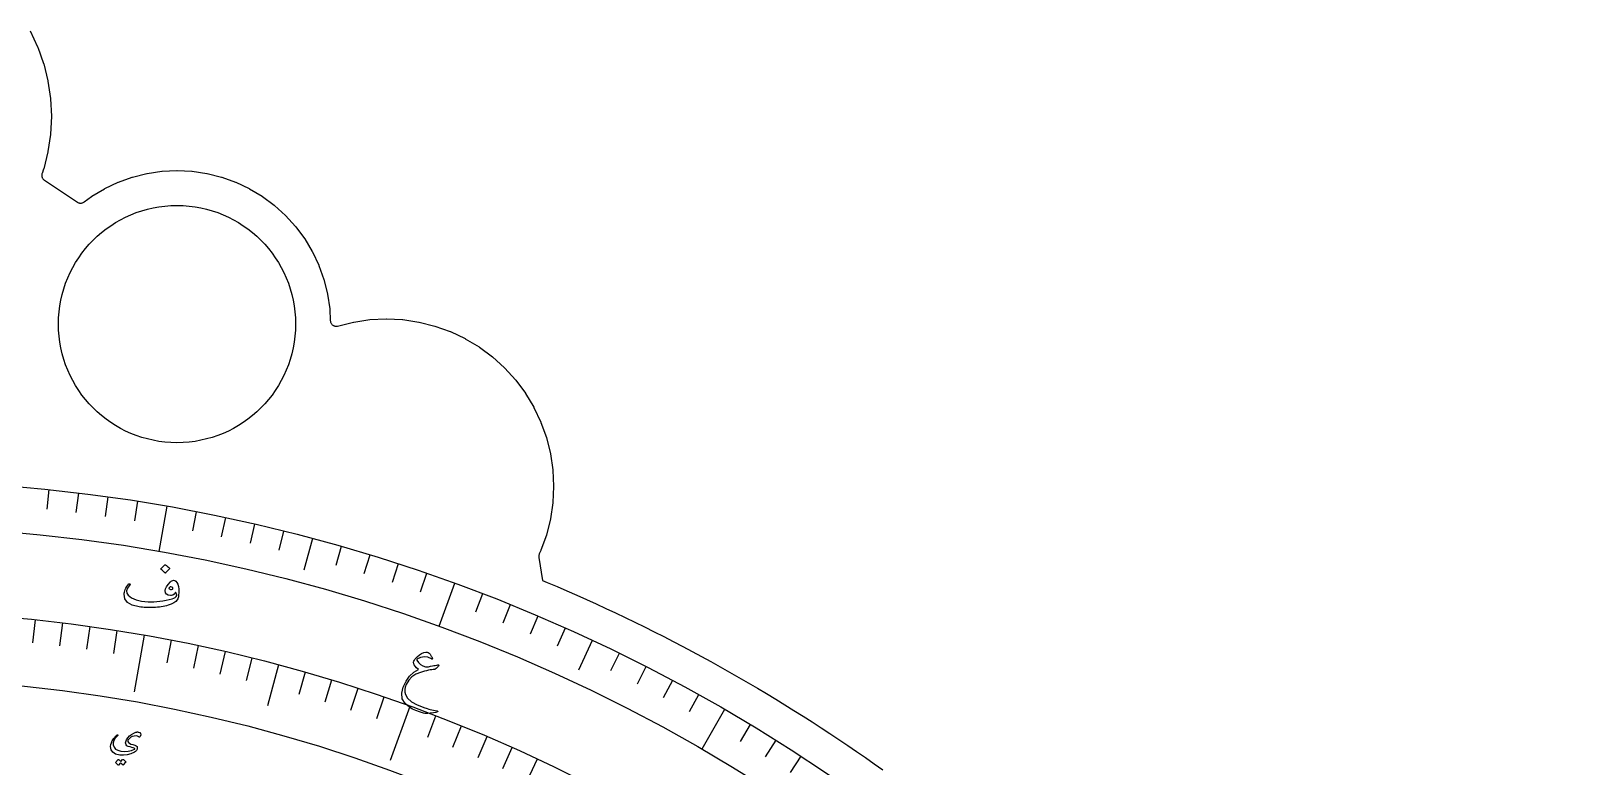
# Model space of a CAD drawing. Header units: millimetres. Extents: x -88 to 88, y -88 to 114.
# Drawn here: x 8.1 to 86.2, y 71.8 to 108.9 of the extents above; entities that cross this region are included whole.
import ezdxf

# ---------------------------------------------------------------- set-up
doc = ezdxf.new("R2010")
doc.units = ezdxf.units.MM
for name, color, linetype in [('CUT_INNER', 6, 'Continuous'), ('CUT_OUTER', 1, 'Continuous'), ('ENGRAVE', 7, 'Continuous'), ('ENGRAVE_FINE', 8, 'Continuous'), ('TEXT', 5, 'Continuous')]:
    doc.layers.add(name, color=color, linetype=linetype)

msp = doc.modelspace()

# ---------------------------------------------------------------- linework, layer by layer
at = {"layer": 'CUT_INNER'}
msp.add_circle((15.488, 94.1173), 5.984, dxfattribs=at)
at = {"layer": 'CUT_OUTER'}
msp.add_lwpolyline([(8.0745, 108.8969), (8.4522, 108.0983), (8.4578, 108.0847), (8.7554, 107.253), (8.7597, 107.2389), (8.9744, 106.3819), (8.9772, 106.3675), (9.1069, 105.4937), (9.1083, 105.479), (9.1516, 104.5967), (9.1516, 104.582), (9.1083, 103.6996), (9.1069, 103.685), (8.9772, 102.8112), (8.9744, 102.7967), (8.7597, 101.9398), (8.7554, 101.9257), (8.6809, 101.7173), (8.6726, 101.6901), (8.6669, 101.6622), (8.6639, 101.6338), (8.6635, 101.6053), (8.6659, 101.5769), (8.671, 101.5489), (8.6787, 101.5215), (8.689, 101.4949), (8.7017, 101.4694), (8.7169, 101.4453), (8.7342, 101.4226), (8.7536, 101.4018), (8.7749, 101.3828), (8.7979, 101.366), (10.4623, 100.2657), (10.4886, 100.2502), (10.5163, 100.2374), (10.5452, 100.2275), (10.575, 100.2206), (10.6053, 100.2168), (10.6358, 100.216), (10.6663, 100.2184), (10.6963, 100.2239), (10.7257, 100.2324), (10.754, 100.2438), (10.781, 100.258), (10.8064, 100.275), (11.1797, 100.5518), (11.192, 100.56), (11.8312, 100.9431), (11.8442, 100.9501), (12.5178, 101.2687), (12.5314, 101.2743), (13.2331, 101.5254), (13.2472, 101.5297), (13.9701, 101.7107), (13.9845, 101.7136), (14.7217, 101.823), (14.7363, 101.8244), (15.4806, 101.861), (15.4954, 101.861), (16.2397, 101.8244), (16.2543, 101.823), (16.9915, 101.7136), (17.0059, 101.7107), (17.7288, 101.5297), (17.7429, 101.5254), (18.4446, 101.2743), (18.4582, 101.2687), (19.1318, 100.9501), (19.1448, 100.9431), (19.784, 100.56), (19.7963, 100.5518), (20.3948, 100.1079), (20.4062, 100.0986), (20.9584, 99.5981), (20.9688, 99.5877), (21.4692, 99.0355), (21.4786, 99.0242), (21.9225, 98.4256), (21.9307, 98.4134), (22.3138, 97.7741), (22.3207, 97.7612), (22.6394, 97.0875), (22.645, 97.0739), (22.8961, 96.3722), (22.9003, 96.3582), (23.0814, 95.6353), (23.0843, 95.6208), (23.1936, 94.8837), (23.1951, 94.869), (23.2233, 94.2939), (23.2262, 94.2646), (23.232, 94.2357), (23.2405, 94.2076), (23.2518, 94.1804), (23.2656, 94.1544), (23.282, 94.1299), (23.3007, 94.1072), (23.3215, 94.0863), (23.3443, 94.0677), (23.3687, 94.0513), (23.3947, 94.0374), (23.4219, 94.0262), (23.4501, 94.0176), (23.4789, 94.0119), (23.5082, 94.009), (23.5377, 94.009), (23.567, 94.0119), (23.5959, 94.0176), (24.3927, 94.2172), (24.4072, 94.2201), (25.2127, 94.3396), (25.2273, 94.341), (26.0406, 94.381), (26.0554, 94.381), (26.8687, 94.341), (26.8833, 94.3396), (27.6888, 94.2201), (27.7033, 94.2172), (28.4932, 94.0194), (28.5073, 94.0151), (29.274, 93.7407), (29.2876, 93.7351), (30.0237, 93.387), (30.0367, 93.38), (30.7351, 92.9614), (30.7474, 92.9532), (31.4014, 92.4681), (31.4128, 92.4588), (32.0162, 91.9119), (32.0266, 91.9015), (32.5734, 91.2981), (32.5828, 91.2868), (33.0679, 90.6327), (33.076, 90.6205), (33.4947, 89.922), (33.5016, 89.909), (33.8498, 89.1729), (33.8554, 89.1593), (34.1298, 88.3926), (34.134, 88.3785), (34.3319, 87.5886), (34.3348, 87.5742), (34.4542, 86.7687), (34.4557, 86.754), (34.4956, 85.9407), (34.4956, 85.926), (34.4557, 85.1126), (34.4542, 85.098), (34.3348, 84.2925), (34.3319, 84.2781), (34.134, 83.4882), (34.1298, 83.4741), (33.8554, 82.7074), (33.8498, 82.6938), (33.7693, 82.5236), (33.7577, 82.4955), (33.749, 82.4664), (33.7433, 82.4367), (33.7407, 82.4064), (33.7411, 82.3761), (33.7446, 82.346), (33.9368, 81.1925), (34.1744, 81.0932), (34.6713, 80.882), (35.1669, 80.6678), (35.6612, 80.4505), (36.1542, 80.2301), (36.6458, 80.0068), (37.136, 79.7804), (37.6248, 79.5511), (38.1123, 79.3187), (38.5982, 79.0834), (39.0827, 78.845), (39.5658, 78.6037), (40.0474, 78.3595), (40.5274, 78.1123), (41.0059, 77.8621), (41.4829, 77.6091), (41.9583, 77.3531), (42.4322, 77.0942), (42.9044, 76.8324), (43.375, 76.5677), (43.844, 76.3001), (44.3114, 76.0296), (44.7771, 75.7563), (45.241, 75.4801), (45.7033, 75.2011), (46.1639, 74.9193), (46.6227, 74.6346), (47.0798, 74.3471), (47.5351, 74.0568), (47.9886, 73.7638), (48.4403, 73.4679), (48.8902, 73.1693), (49.3382, 72.868), (49.7844, 72.5639), (50.2287, 72.257), (50.6711, 71.9475), (51.1116, 71.6352)], dxfattribs=at)
at = {"layer": 'ENGRAVE'}
for points in [[(14.9754, 84.9298), (14.5743, 82.6549)], [(22.3206, 83.3014), (21.8935, 81.7077)], [(29.4958, 81.0391), (28.7058, 78.8684)], [(13.8293, 78.4301), (13.3251, 75.5702)], [(36.4466, 78.16), (35.7493, 76.6646)], [(20.6123, 76.9263), (20.0612, 74.8693)], [(27.2385, 74.8371), (26.2453, 72.1083)], [(43.12, 74.686), (41.965, 72.6855)], [(33.6573, 72.1784), (32.7573, 70.2483)]]:
    msp.add_lwpolyline(points, dxfattribs=at)
for radius in [86.24, 86.24, 83.93, 79.64, 79.64, 76.252]:
    msp.add_circle((0, 0), radius, dxfattribs=at)
at = {"layer": 'ENGRAVE_FINE'}
for points in [[(9.0145, 85.7676), (8.9111, 84.783)], [(10.51, 85.5972), (10.3894, 84.6146)], [(12.0023, 85.4007), (11.8645, 84.4204)], [(13.4909, 85.1782), (13.336, 84.2004)], [(16.4554, 84.6555), (16.2665, 83.6837)], [(17.9303, 84.3554), (17.7245, 83.3871)], [(19.3998, 84.0297), (19.1771, 83.065)], [(20.8633, 83.6783), (20.6238, 82.7177)], [(23.771, 82.8992), (23.4981, 81.9476)], [(25.2141, 82.4717), (24.9247, 81.525)], [(26.6496, 82.0191), (26.3437, 81.0776)], [(28.077, 81.5415), (27.7547, 80.6055)], [(30.9057, 80.512), (30.5509, 79.5877)], [(32.3061, 79.9603), (31.9352, 79.0424)], [(8.3246, 79.2037), (8.2032, 78.0485)], [(9.7057, 79.0464), (9.5641, 77.8934)], [(33.6967, 79.3843), (33.3098, 78.473)], [(11.0837, 78.8649), (10.9221, 77.7147)], [(12.4584, 78.6595), (12.2767, 77.5122)], [(15.196, 78.1768), (14.9744, 77.0365)], [(35.077, 78.7842), (34.6743, 77.8798)], [(16.5581, 77.8997), (16.3166, 76.7635)], [(17.9151, 77.5988), (17.6538, 76.467)], [(37.8051, 77.512), (37.3711, 76.6222)], [(19.2667, 77.2744), (18.9856, 76.1473)], [(39.1521, 76.8404), (38.7027, 75.9583)], [(21.9518, 76.5549), (21.6316, 75.4383)], [(23.2845, 76.1601), (22.9449, 75.0493)], [(40.4872, 76.1454), (40.0225, 75.2713)], [(24.6101, 75.7421), (24.2512, 74.6374)], [(25.9282, 75.3011), (25.5501, 74.2028)], [(41.81, 75.4272), (41.33, 74.5613)], [(28.5404, 74.3503), (28.1241, 73.2659)], [(29.8337, 73.8409), (29.3985, 72.7639)], [(44.4169, 73.9221), (43.907, 73.0735)], [(31.1178, 73.309), (30.664, 72.2397)], [(32.3925, 72.7548), (31.92, 71.6936)], [(45.7002, 73.1357), (45.1756, 72.2961)], [(46.9697, 72.3269), (46.4305, 71.4967)]]:
    msp.add_lwpolyline(points, dxfattribs=at)
at = {"layer": 'TEXT'}
for points in [[(14.8742, 81.9729), (14.8789, 81.9761), (14.8849, 81.9774), (14.8922, 81.9769), (14.9009, 81.9745), (14.9584, 81.9385), (15.0114, 81.8978), (15.0596, 81.8521), (15.1033, 81.8016), (15.1071, 81.7945), (15.1081, 81.7878), (15.1064, 81.7817), (15.1018, 81.776), (14.9087, 81.5659), (14.9021, 81.5612), (14.8947, 81.5611), (14.8865, 81.5657), (14.8774, 81.5748), (14.8697, 81.5827), (14.8573, 81.5946), (14.8403, 81.6107), (14.8187, 81.6307), (14.7921, 81.6549), (14.76, 81.6834), (14.7226, 81.716), (14.6797, 81.7527), (14.6742, 81.7586), (14.6718, 81.7638), (14.6727, 81.7685), (14.6767, 81.7727)], [(15.3129, 81.1998), (15.3768, 81.1923), (15.4349, 81.1564), (15.4871, 81.0921), (15.5334, 80.9993), (15.5681, 80.8833), (15.5858, 80.7496), (15.5865, 80.5981), (15.5702, 80.4288), (15.5603, 80.3682), (15.5453, 80.313), (15.5254, 80.2632), (15.5004, 80.2188), (15.4263, 80.135), (15.3259, 80.0606), (15.1992, 79.9955), (15.0463, 79.9397), (14.9616, 79.9163), (14.8748, 79.8954), (14.786, 79.877), (14.6951, 79.8612), (14.602, 79.8478), (14.5063, 79.8371), (14.4082, 79.8289), (14.3076, 79.8233), (14.207, 79.82), (14.1091, 79.8187), (14.0137, 79.8194), (13.921, 79.8222), (13.8307, 79.8273), (13.7426, 79.835), (13.6568, 79.8452), (13.5733, 79.8579), (13.2304, 79.9446), (12.9897, 80.0781), (12.8509, 80.2593), (12.8142, 80.4887), (12.8201, 80.5397), (12.8323, 80.5969), (12.8506, 80.6604), (12.8752, 80.7301), (12.9093, 80.8056), (12.9512, 80.8773), (13.0011, 80.9454), (13.059, 81.0097), (13.0673, 81.0169), (13.0763, 81.0215), (13.0861, 81.0235), (13.0968, 81.023), (13.1066, 81.02), (13.114, 81.0145), (13.119, 81.0067), (13.1216, 80.9964), (13.1219, 80.9855), (13.1199, 80.9758), (13.1157, 80.9672), (13.1092, 80.9598), (12.9972, 80.8068), (12.946, 80.6689), (12.9553, 80.5462), (13.0249, 80.4388), (13.1954, 80.3107), (13.4194, 80.2143), (13.6969, 80.1493), (14.0283, 80.1149), (14.1756, 80.1104), (14.3244, 80.1126), (14.4747, 80.1215), (14.6265, 80.1372), (14.7798, 80.1595), (14.9343, 80.1887), (15.0901, 80.2247), (15.2472, 80.2674), (15.3322, 80.2967), (15.3991, 80.333), (15.448, 80.3765), (15.4789, 80.427), (15.4751, 80.4666), (15.4645, 80.5042), (15.4469, 80.54), (15.4225, 80.5738), (15.4192, 80.5758), (15.4145, 80.5745), (15.4083, 80.5698), (15.4007, 80.5618), (15.3418, 80.4982), (15.2809, 80.4535), (15.218, 80.4278), (15.1531, 80.4211), (15.0404, 80.4406), (14.9599, 80.4896), (14.9116, 80.568), (14.8955, 80.6761), (14.9126, 80.7657), (14.963, 80.8697), (15.0467, 80.9882), (15.1639, 81.121), (15.1991, 81.1526), (15.2356, 81.1763), (15.2736, 81.192), (15.3129, 81.1998)], [(15.2644, 80.7527), (15.2787, 80.7646), (15.2847, 80.778), (15.2824, 80.793), (15.2719, 80.8095), (15.2248, 80.8536), (15.1791, 80.8707), (15.1349, 80.8608), (15.0921, 80.8239), (15.0851, 80.8115), (15.0819, 80.7999), (15.0826, 80.7893), (15.0871, 80.7796), (15.1259, 80.7436), (15.1684, 80.7271), (15.2146, 80.7302), (15.2644, 80.7527)], [(28.0525, 77.5714), (28.1045, 77.567), (28.1557, 77.5475), (28.2063, 77.5131), (28.256, 77.4637), (28.2799, 77.4345), (28.3012, 77.4061), (28.32, 77.3784), (28.3363, 77.3514), (28.3501, 77.3253), (28.3615, 77.3002), (28.3706, 77.2763), (28.3772, 77.2534), (28.3796, 77.2326), (28.3721, 77.2231), (28.3546, 77.2249), (28.3271, 77.2379), (28.1515, 77.3156), (27.9704, 77.3374), (27.7842, 77.3031), (27.5933, 77.2128), (27.5861, 77.205), (27.5829, 77.1954), (27.5837, 77.184), (27.5884, 77.1707), (27.6687, 77.0494), (27.7677, 76.9526), (27.8854, 76.88), (28.022, 76.8315), (28.0483, 76.8275), (28.0841, 76.8275), (28.1295, 76.8316), (28.1845, 76.8398), (28.2866, 76.8599), (28.3769, 76.8775), (28.4552, 76.8926), (28.5216, 76.9052), (28.5762, 76.9155), (28.6187, 76.9234), (28.6494, 76.929), (28.6681, 76.9322), (28.6926, 76.9309), (28.7021, 76.9204), (28.6966, 76.9006), (28.6762, 76.8715), (28.6123, 76.799), (28.5606, 76.7466), (28.5211, 76.7142), (28.4938, 76.7019), (28.4215, 76.6956), (28.3439, 76.6858), (28.2611, 76.6727), (28.173, 76.6561), (28.0798, 76.636), (27.9814, 76.6124), (27.8778, 76.5853), (27.7691, 76.5548), (27.5407, 76.4634), (27.3449, 76.33), (27.1818, 76.1547), (27.051, 75.9379), (27.0034, 75.8114), (26.9812, 75.686), (26.9842, 75.5617), (27.0123, 75.4385), (27.1235, 75.247), (27.3243, 75.0707), (27.6148, 74.9088), (27.9948, 74.7604), (28.0553, 74.742), (28.1208, 74.7233), (28.1915, 74.7043), (28.2672, 74.6851), (28.3479, 74.6657), (28.4335, 74.6466), (28.524, 74.6276), (28.6194, 74.6087), (28.6355, 74.6045), (28.6466, 74.5991), (28.6527, 74.5927), (28.6538, 74.5853), (28.6279, 74.5608), (28.5528, 74.5372), (28.4287, 74.5144), (28.2556, 74.4923), (28.1523, 74.4832), (28.0639, 74.4806), (27.9905, 74.4847), (27.932, 74.4954), (27.7222, 74.5559), (27.5362, 74.6223), (27.3738, 74.6947), (27.235, 74.7733), (26.9944, 74.9811), (26.8589, 75.2224), (26.8288, 75.4979), (26.9048, 75.8076), (27.05, 76.1097), (27.2261, 76.359), (27.4336, 76.5551), (27.6724, 76.6979), (27.5818, 76.7851), (27.5115, 76.8656), (27.4615, 76.9396), (27.4319, 77.0071), (27.4262, 77.0321), (27.4253, 77.0575), (27.4292, 77.0833), (27.4379, 77.1096), (27.4732, 77.1759), (27.5128, 77.2365), (27.5567, 77.2913), (27.6049, 77.3403), (27.7194, 77.4328), (27.8321, 77.5021), (27.9432, 77.5483), (28.0525, 77.5714)], [(13.567, 73.2939), (13.5015, 73.33), (13.4238, 73.3452), (13.3339, 73.3396), (13.2319, 73.3129), (13.1647, 73.282), (13.1061, 73.2411), (13.056, 73.1904), (13.0146, 73.1298), (13.0092, 73.1171), (13.0065, 73.1035), (13.0064, 73.0888), (13.0089, 73.0731), (13.0348, 73.021), (13.0858, 72.9761), (13.1618, 72.9383), (13.2628, 72.9075), (13.3626, 72.878), (13.4329, 72.8446), (13.4737, 72.8075), (13.485, 72.7667), (13.4724, 72.6878), (13.4441, 72.6208), (13.4001, 72.5656), (13.3404, 72.5222), (13.1617, 72.4419), (12.9783, 72.3919), (12.7898, 72.372), (12.5962, 72.3823), (12.3916, 72.4325), (12.2472, 72.5219), (12.163, 72.6508), (12.1389, 72.8194), (12.1506, 72.9077), (12.1791, 73.001), (12.2245, 73.0992), (12.2868, 73.2024), (12.3073, 73.2305), (12.328, 73.2575), (12.3489, 73.2834), (12.37, 73.3081), (12.3915, 73.3317), (12.4136, 73.3545), (12.4362, 73.3763), (12.4594, 73.3971), (12.4714, 73.4054), (12.4812, 73.4079), (12.489, 73.4046), (12.4947, 73.3956), (12.4969, 73.3852), (12.4962, 73.3754), (12.4926, 73.366), (12.4859, 73.3572), (12.3731, 73.2294), (12.2989, 73.1095), (12.2632, 72.9975), (12.2658, 72.8934), (12.3109, 72.7766), (12.3904, 72.6861), (12.5045, 72.6216), (12.6531, 72.5831), (12.849, 72.5646), (13.0301, 72.5736), (13.1965, 72.61), (13.3484, 72.674), (13.358, 72.6801), (13.3624, 72.687), (13.3618, 72.6949), (13.3561, 72.7038), (13.3299, 72.723), (13.2822, 72.7439), (13.213, 72.7666), (13.1221, 72.7908), (13.0304, 72.8192), (12.9627, 72.8537), (12.9189, 72.8945), (12.8992, 72.9416), (12.8953, 72.9935), (12.9011, 73.0461), (12.9163, 73.0996), (12.9412, 73.1539), (13.009, 73.2572), (13.094, 73.3482), (13.1963, 73.4269), (13.3157, 73.4932), (13.3471, 73.5084), (13.3772, 73.5209), (13.4059, 73.531), (13.4334, 73.5385), (13.4595, 73.5435), (13.4841, 73.5464), (13.5071, 73.547), (13.5286, 73.5455), (13.6097, 73.5226), (13.6535, 73.4773), (13.6603, 73.4098), (13.6299, 73.32), (13.6153, 73.297), (13.6, 73.285), (13.5839, 73.2839), (13.567, 73.2939)], [(12.7436, 72.1611), (12.7468, 72.1633), (12.7508, 72.1643), (12.7556, 72.164), (12.7614, 72.1624), (12.7809, 72.1508), (12.7996, 72.1385), (12.8174, 72.1254), (12.8345, 72.1117), (12.8508, 72.0972), (12.8666, 72.0816), (12.8817, 72.065), (12.8963, 72.0474), (12.8988, 72.0424), (12.8994, 72.0374), (12.8981, 72.0325), (12.8949, 72.0277), (12.7642, 71.8822), (12.761, 71.8806), (12.7569, 71.8813), (12.7519, 71.8844), (12.7459, 71.8899), (12.742, 71.8947), (12.7354, 71.9015), (12.7262, 71.9103), (12.7143, 71.921), (12.6997, 71.9339), (12.6822, 71.9492), (12.6618, 71.9667), (12.6386, 71.9865), (12.536, 71.8736), (12.5316, 71.8703), (12.5267, 71.8702), (12.5212, 71.8732), (12.5152, 71.8794), (12.51, 71.8847), (12.5018, 71.8928), (12.4904, 71.9037), (12.476, 71.9173), (12.4583, 71.9336), (12.437, 71.9529), (12.412, 71.9749), (12.3835, 71.9998), (12.3807, 72.0036), (12.3798, 72.0071), (12.3808, 72.0102), (12.3836, 72.0131), (12.5146, 72.1524), (12.5178, 72.1546), (12.5218, 72.1556), (12.5266, 72.1553), (12.5324, 72.1537), (12.5491, 72.1448), (12.5652, 72.135), (12.5805, 72.1243), (12.5952, 72.1128), (12.6092, 72.1006), (12.6225, 72.0878), (12.6352, 72.0744), (12.6472, 72.0605)]]:
    msp.add_lwpolyline(points, close=True, dxfattribs=at)

doc.saveas('drawing.dxf')
